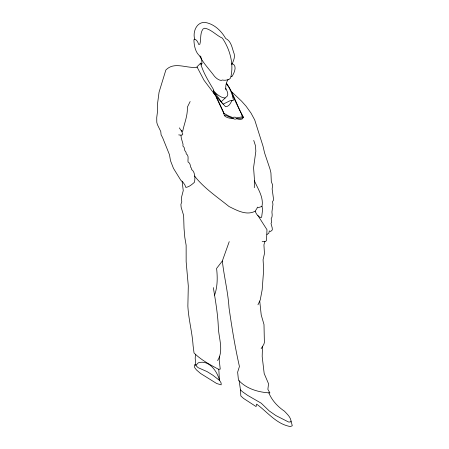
<?xml version="1.0" encoding="UTF-8"?>
<svg xmlns="http://www.w3.org/2000/svg" width="449" height="449" viewBox="0 0 449 449"><rect width="100%" height="100%" fill="white"/><g stroke="black" fill="none" stroke-linecap="round" stroke-linejoin="round"><path stroke-width="0.67" d="M253.741 140.402L255.503 145.83L255.835 151.257L253.573 167.651L254.443 179.679L254.291 187.721M262.154 241.702L265.572 241.556L266.493 240.389L266.987 229.714L257.917 215.537M262.474 346.533L262.182 356.545L264.18 373.506L268.553 383.777L267.868 389.35L269.905 392.897C258.478 392.37 246.344 388.851 238.453 380.112L237.639 372.137L239.429 366.474C235.012 347.038 231.864 327.501 229.029 307.857C228.041 292.063 224.079 276.724 222.328 261.009L229.231 241.635M178.691 134.885L180.958 135.177L181.289 138.084L183.046 144.247L182.911 146.015L184.124 147.424L184.752 150.404L186.038 152.312L186.223 153.827C189.22 155.578 187.637 159.272 188.041 162.01C189.938 162.869 190.393 165.131 190.522 167.011L191.139 167.679L191.79 169.851L192.554 170.182C195.147 173.381 195.236 178.315 194.49 182.221C191.964 184.5 189.355 186.778 185.864 187.458L184.797 184.775L182.608 181.727L180.874 180.363L173.466 168.341L170.485 160.68L169.481 154.737L162.538 137.467L161.107 134.857L160.764 131.501L157.352 124.502L156.796 122.341L156.723 117.672L157.537 111.234L157.369 105.038L159.064 92.168L165.844 70.055C174.352 61.098 186.677 68.781 197.139 67.221M195.545 354.39L195.18 358.257L195.848 365.497L198.11 367.658L207.084 371.615L212.854 375.212L219.701 380.578L221.133 382.98L221.166 384.849L216.704 383.536L200.546 373.456L196.471 369.948L194.647 367.563L194.271 364.986L195.663 364.403M219.606 356.36L219.213 360.087L220.246 369.123L218.495 369.246C209.879 364.633 200.995 359.907 194.03 352.953L193.059 345.36C192.223 332.193 188.529 319.323 187.867 306.078L188.299 285.968L186.155 261.75L186.139 245.266L184.797 237.364L184.023 228.255L183.635 215.475L181.149 207.298L180.902 204.385L181.778 201.893L181.413 197.689L183.254 190.595L182.103 181.329M261.963 206.461L258.573 207.517L257.316 207.169L257.165 208.095L255.178 211.176C256.171 213.993 258.102 216.715 261.049 217.681L261.672 216.94L262.665 209.161L261.963 206.461C263.889 197.279 257.771 188.737 254.336 180.605M199.861 56.338C203.672 63.73 209.666 69.668 214.476 76.302C216.244 78.255 218.517 80.102 221.194 80.455L222.362 80.017A25.688 13.083 54.5 0 0 227.317 79.855L229.433 79.159L230.584 77.946C234.154 64.482 230.062 49.469 222.39 38.137C216.255 35.381 211.462 29.533 204.817 28.203L203.071 28.955C199.783 33.226 201.264 39.271 199.856 44.255L198.587 44.361C198.065 42.268 196.842 39.916 194.686 39.181L193.917 39.708C194.007 45.484 195.433 52.988 200.338 56.417L200.652 56.114L201.775 60.306L201.96 63.371L201.068 64.937C203.863 73.81 208.959 81.836 213.634 89.828L213.814 93.381M264.815 241.59L263.928 244.89L264.461 253.601L263.069 259.718L263.675 269.596L262.171 289.773L260.224 300.022L257.956 304.804M214.588 295.167C217.597 286.647 217.613 277.314 216.592 268.44L222.328 261.009M217.557 360.575C223.77 351.112 219.017 338.748 218.36 328.326C217.95 314.637 215.526 301.144 213.342 287.601M194.686 39.181C192.542 32.092 196.482 21.754 205.114 22.45C214.078 23.853 221.329 30.835 225.673 38.479C231.611 41.308 232.082 48.548 234.21 53.947C235.164 57.556 233.261 61.058 232.015 64.353L231.639 63.853M190.152 101.53L187.317 107.249C187.845 115.556 184.258 123.453 182.642 131.501L180.801 130.12L179.353 127.858M261.122 348.71L263.827 344.355L264.382 342.531L263.995 324.515L261.217 314.957L259.73 301.066M232.026 93.959L233.469 100.335L232.043 100.475C230.46 103.169 229.214 106.542 225.555 106.739L216.44 96.698M228.081 79.602C226.038 82.554 225.454 86.242 225.802 89.761M268.822 392.869C271.993 400.502 277.662 406.603 284.447 411.183C287.113 414.101 290.559 416.964 291.081 421.128L290.413 421.998L288.572 422.015L275.809 415.521L269.243 410.936L261.239 403.213L247.646 395.378L242.353 391.651L240.468 389.872L239.149 380.741M195.848 365.497L198.262 362.826C208.785 359.385 217.411 371.317 219.454 380.415L218.798 369.224M226.403 83.093C233.828 93.51 236.937 106.323 243.487 117.223C241.523 118.57 238.997 118.631 236.696 118.536L236.202 119.058L234.468 119.114L225.123 115.101L224.377 115.685C226.627 117.919 230.118 118.39 233.177 118.553M201.96 63.371L200.624 63.18L196.965 66.834L204.031 80.287L215.335 95.3M221.161 101.771L227.463 95.884C228.53 93.336 226.807 90.664 225.791 88.386M266.981 234.518L268.856 233.138L269.288 230.988L270.674 231.42L272.302 229.933L272.223 227.918L271.005 223.49L271.651 222.154L271.168 218.702L271.976 217.086L272.195 215.032L271.926 211.956L272.936 204.329L272.526 201.534L273.379 200.445L273.34 197.751L272.139 188.962L272.655 185.027L271.308 181.604L270.927 172.859L270.017 169.099L264.579 152.907L263.002 146.121L254.718 119.934L251.008 113.075L246.041 106.149L241.635 101.216L231.319 91.473M255.178 211.176C246.602 215.907 236.808 210.345 229.007 206.506C217.148 196.881 204.009 188.187 194.546 176.042M223.041 104.202L229.944 100.784L232.043 100.475M236.696 118.536L237.953 119.153L240.378 119.451L242.151 119.03L243.487 117.223L242.337 116.875L236.314 117.84L235.102 117.155L233.603 117.223L233.031 117.694L228.704 115.971L223.798 113.266L213.724 91.849M226.285 83.475L229.214 87.858L236.202 103.04L236.623 103.001M236.202 103.04L241.932 114.781M216.946 98.741L217.378 98.746M225.123 97.989C221.076 97.955 217.973 94.823 214.891 92.601M180.958 135.177L182.586 134.773L182.782 134.004L181.256 130.468M232.341 63.691C237.644 65.952 234.075 73.249 231.903 76.661L231.095 76.319M222.283 103.343L213.685 90.642L223.984 113.26M241.702 114.776L242.337 116.875M291.081 421.128L292.277 425.764L290.363 426.55C276.348 424.125 267.481 411.969 256.603 404.117L256.082 406.575L243.526 398.409L240.832 395.945L240.468 389.872M200.624 63.18L201.068 64.937M223.798 113.266L224.377 115.685"/></g></svg>
